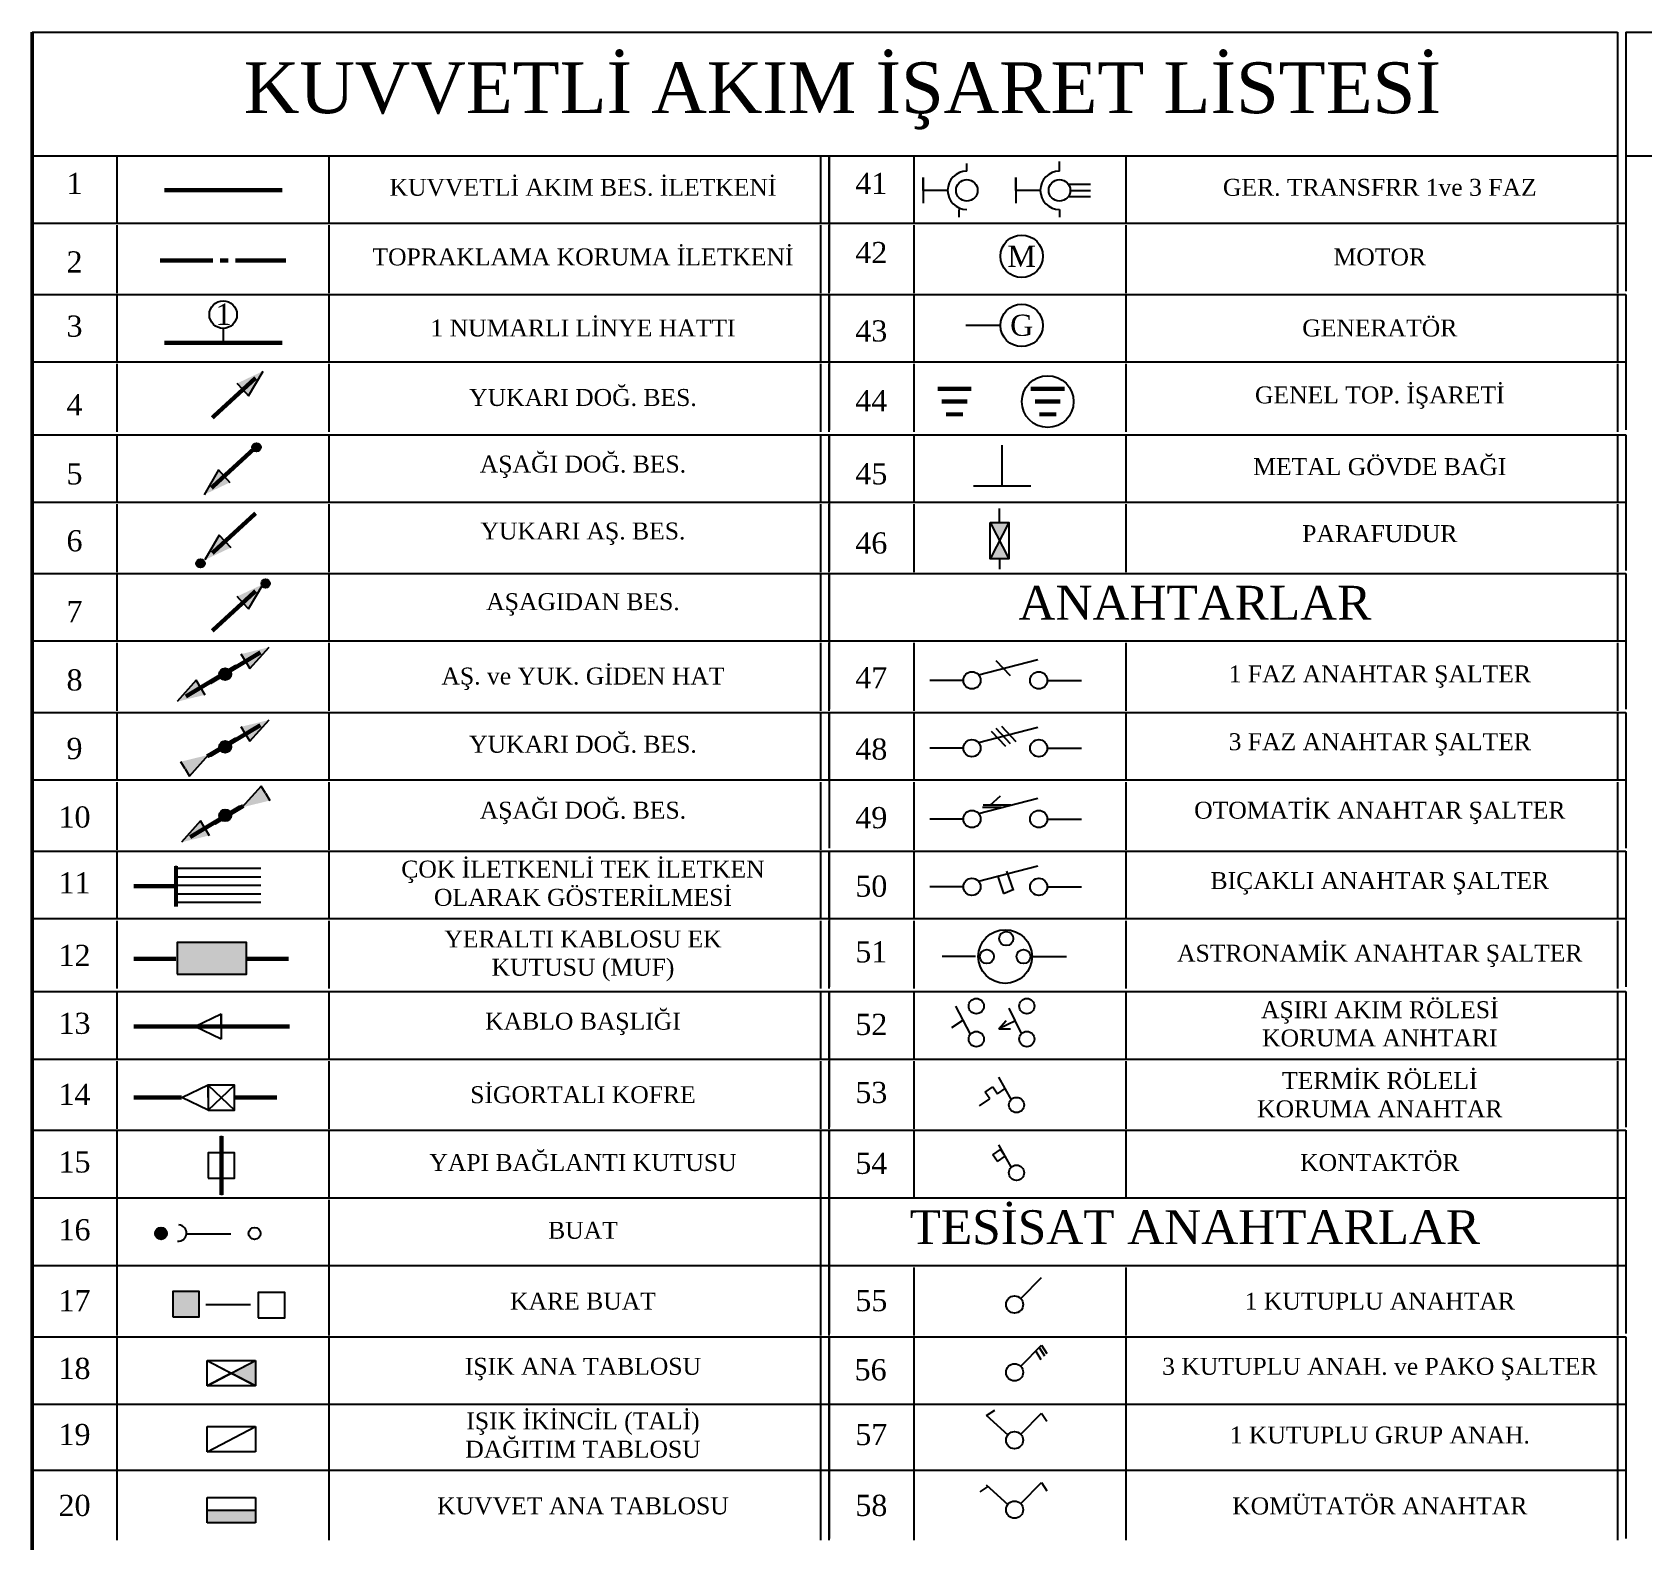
# Model space of a CAD drawing. Header units: millimetres. Extents: x 8451 to 20144, y 956 to 3956.
# Drawn here: x 18682 to 19413, y 2347 to 3031 of the extents above; entities that cross this region are included whole.
import ezdxf

# ---------------------------------------------------------------- set-up
doc = ezdxf.new("R2010")
doc.units = ezdxf.units.MM
doc.layers.add('priz', color=170, linetype='Continuous', lineweight=50)
doc.layers.add('TEFRIS', color=9, linetype='Continuous')

msp = doc.modelspace()

# ---------------------------------------------------------------- hatches: boundary and pattern name
for points in [[(18775.15, 2871.9), (18786.9, 2877.48), (18780.36, 2866.24), (18777.76, 2869.07)], [(18771.88, 2826.94), (18760.13, 2821.37), (18766.67, 2832.61), (18769.28, 2829.77)], [(18772.26, 2797.37), (18760.51, 2791.79), (18767.05, 2803.03), (18769.66, 2800.2)], [(18775.15, 2775.21), (18786.9, 2780.78), (18780.36, 2769.55), (18777.76, 2772.38)], [(18777.02, 2749.09), (18789.66, 2752.17), (18780.98, 2742.49), (18779, 2745.79)], [(18760.58, 2730.58), (18747.95, 2727.49), (18756.63, 2737.17), (18758.61, 2733.88)], [(18777.02, 2716.1), (18789.66, 2719.18), (18780.98, 2709.5), (18779, 2712.8)], [(18749.55, 2700.25), (18762.19, 2703.34), (18753.51, 2693.65), (18751.53, 2696.95)], [(18789.99, 2682.6), (18777.35, 2679.52), (18786.03, 2689.2), (18788.01, 2685.9)], [(18762.51, 2666.76), (18749.88, 2663.68), (18758.56, 2673.36), (18760.54, 2670.06)], [(18747.93, 2603.81), (18779.36, 2603.81), (18779.36, 2618.18), (18747.93, 2618.18)], [(18745.96, 2448.36), (18757.93, 2448.36), (18757.93, 2459.84), (18745.96, 2459.84)], [(18783.47, 2417.08), (18772.52, 2422.82), (18783.47, 2428.56)]]:
    msp.add_hatch(color=256).paths.add_polyline_path(points)
h = msp.add_hatch(color=256)
edge = h.paths.add_edge_path()
edge.add_arc((18783.93, 2842.92), 1.92, 0, 360)
h = msp.add_hatch(color=256)
h.paths.add_polyline_path([(19125.26, 2808.71), (19116.88, 2808.71), (19121.07, 2800.54)])
h.paths.add_polyline_path([(19121.07, 2800.54), (19116.88, 2792.36), (19125.26, 2792.36)])
h = msp.add_hatch(color=256)
edge = h.paths.add_edge_path()
edge.add_arc((18758.51, 2790.22), 1.92, 0, 360)
h = msp.add_hatch(color=256)
edge = h.paths.add_edge_path()
edge.add_arc((18788.1, 2781.12), 1.92, 0, 360)
h = msp.add_hatch(color=256)
edge = h.paths.add_edge_path()
edge.add_arc((18769.77, 2739.96), 2.69, 0, 360)
h = msp.add_hatch(color=256)
edge = h.paths.add_edge_path()
edge.add_arc((18769.77, 2706.98), 2.69, 0, 360)
h = msp.add_hatch(color=256)
edge = h.paths.add_edge_path()
edge.add_arc((18769.77, 2675.88), 2.69, 0, 360)
h = msp.add_hatch(color=256)
edge = h.paths.add_edge_path()
edge.add_arc((18740.62, 2486.2), 2.69, 0, 360)
h = msp.add_hatch(color=256)
h.paths.add_polyline_path([(18761.58, 2428.56), (18772.52, 2422.82), (18761.58, 2417.08)], flags=0)
h.paths.add_polyline_path([(18761.58, 2428.56), (18772.52, 2422.82), (18783.47, 2417.08), (18783.47, 2428.56), (18761.58, 2417.08)], flags=17)
h.paths.add_polyline_path([(18772.52, 2422.82), (18783.47, 2428.56), (18783.47, 2417.08)], flags=0)
h.paths.add_polyline_path([(18772.52, 2422.82), (18761.58, 2417.08), (18783.47, 2428.56)], flags=17)
edge = h.paths.add_edge_path(flags=0)
edge.add_line((18761.58, 2428.56), (18783.47, 2417.08))
h = msp.add_hatch(color=256)
h.paths.add_polyline_path([(18761.58, 2387.08), (18783.47, 2398.56), (18783.47, 2387.08)], flags=16)
edge = h.paths.add_edge_path()
edge.add_line((18783.47, 2398.56), (18783.47, 2387.08))
edge.add_line((18783.47, 2387.08), (18761.58, 2387.08))
h = msp.add_hatch(color=256)
h.paths.add_polyline_path([(18761.58, 2354.93), (18761.58, 2360.67), (18783.47, 2360.67), (18783.47, 2354.93)])
h.paths.add_polyline_path([(18783.47, 2354.93), (18761.58, 2354.93)], flags=17)

# ---------------------------------------------------------------- linework, layer by layer
for p, q in [((18682.18, 3031.25), (19401.41, 3031.25)), ((19401.41, 3031.25), (19401.41, 2944.45)), ((19405.26, 3031.25), (19405.26, 2944.45)), ((19405.26, 3031.25), (20143.61, 3031.25)), ((18682.18, 2975.22), (18720.64, 2975.22)), ((18720.64, 2975.22), (18816.8, 2975.22)), ((18720.64, 2975.22), (18720.64, 2944.45)), ((18816.8, 2975.22), (19039.87, 2975.22)), ((18816.8, 2975.22), (18816.8, 2944.45)), ((19039.87, 2975.22), (19043.72, 2975.22)), ((19039.87, 2975.22), (19039.87, 2944.45)), ((19043.72, 2975.22), (19082.18, 2975.22)), ((19043.72, 2944.45), (19043.72, 2975.22)), ((19043.72, 2975.22), (19043.72, 2944.45)), ((19082.18, 2975.22), (19178.34, 2975.22)), ((19082.18, 2975.22), (19082.18, 2944.45)), ((19178.34, 2975.22), (19401.41, 2975.22)), ((19178.34, 2975.22), (19178.34, 2944.45)), ((19178.34, 2975.22), (19178.34, 2944.45)), ((19405.26, 2975.22), (19420.64, 2975.22)), ((19106.25, 2968.21), (19106.25, 2971.67)), ((19148.29, 2968.21), (19148.29, 2972.64)), ((19086.45, 2959.5), (19086.45, 2965.27)), ((19086.45, 2965.27), (19086.45, 2953.73)), ((19128.49, 2965.27), (19128.49, 2953.73)), ((19128.49, 2959.5), (19128.49, 2965.27)), ((19152.28, 2962.29), (19162.39, 2962.29)), ((19097.54, 2959.5), (19086.45, 2959.5)), ((19139.57, 2959.5), (19128.49, 2959.5)), ((19152.28, 2956.71), (19162.39, 2956.71)), ((19153.16, 2959.5), (19162.39, 2959.5)), ((19102.66, 2950.78), (19102.66, 2947.33)), ((19148.29, 2950.78), (19148.29, 2947.33)), ((18720.64, 2944.45), (18682.18, 2944.45)), ((18816.8, 2944.45), (18720.64, 2944.45)), ((18720.64, 2943.68), (18720.64, 2912.91)), ((19039.87, 2944.45), (18816.8, 2944.45)), ((18816.8, 2943.68), (18816.8, 2912.91)), ((19043.72, 2944.45), (19039.87, 2944.45)), ((19039.87, 2943.68), (19039.87, 2912.91)), ((19043.72, 2944.45), (19043.72, 2913.68)), ((19082.18, 2944.45), (19043.72, 2944.45)), ((19043.72, 2912.91), (19043.72, 2943.68)), ((19178.34, 2944.45), (19082.18, 2944.45)), ((19082.18, 2943.68), (19082.18, 2912.91)), ((19401.41, 2944.45), (19178.34, 2944.45)), ((19178.34, 2943.68), (19178.34, 2912.91)), ((19405.26, 2944.45), (19401.41, 2944.45)), ((19401.41, 2943.68), (19401.41, 2912.91)), ((19405.26, 2944.45), (19405.26, 2913.68)), ((18682.18, 2912.3), (18720.64, 2912.3)), ((18720.64, 2912.3), (18816.8, 2912.3)), ((18720.64, 2912.3), (18720.64, 2881.53)), ((18816.8, 2912.3), (19039.87, 2912.3)), ((18816.8, 2912.3), (18816.8, 2881.53)), ((19039.87, 2912.3), (19043.72, 2912.3)), ((19039.87, 2912.3), (19039.87, 2881.53)), ((19043.72, 2912.3), (19082.18, 2912.3)), ((19043.72, 2881.53), (19043.72, 2912.3)), ((19043.72, 2912.3), (19043.72, 2881.53)), ((19082.18, 2912.3), (19178.34, 2912.3)), ((19082.18, 2912.3), (19082.18, 2881.53)), ((19178.34, 2912.3), (19401.41, 2912.3)), ((19178.34, 2912.3), (19178.34, 2881.53)), ((19401.41, 2912.3), (19405.26, 2912.3)), ((19401.41, 2912.3), (19401.41, 2881.53)), ((19405.26, 2912.3), (19405.26, 2881.53)), ((18768.82, 2896.84), (18768.82, 2890.34)), ((19121.5, 2898.21), (19105.74, 2898.21)), ((18720.64, 2881.53), (18682.18, 2881.53)), ((18816.8, 2881.53), (18720.64, 2881.53)), ((18720.64, 2880.76), (18720.64, 2849.99)), ((19039.87, 2881.53), (18816.8, 2881.53)), ((18816.8, 2880.76), (18816.8, 2849.99)), ((19043.72, 2881.53), (19039.87, 2881.53)), ((19039.87, 2880.76), (19039.87, 2849.99)), ((19082.18, 2881.53), (19043.72, 2881.53)), ((19043.72, 2881.53), (19043.72, 2850.77)), ((19043.72, 2849.99), (19043.72, 2880.76)), ((19178.34, 2881.53), (19082.18, 2881.53)), ((19082.18, 2880.76), (19082.18, 2849.99)), ((19401.41, 2881.53), (19178.34, 2881.53)), ((19178.34, 2880.76), (19178.34, 2849.99)), ((19405.26, 2881.53), (19401.41, 2881.53)), ((19401.41, 2880.76), (19401.41, 2849.99)), ((19405.26, 2881.53), (19405.26, 2850.77)), ((18780.36, 2866.24), (18786.9, 2877.48)), ((18777.76, 2869.07), (18775.15, 2871.9)), ((18777.76, 2869.07), (18780.36, 2866.24)), ((18682.18, 2848.61), (18720.64, 2848.61)), ((18720.64, 2848.61), (18816.8, 2848.61)), ((18720.64, 2848.61), (18720.64, 2817.84)), ((18816.8, 2848.61), (19039.87, 2848.61)), ((18816.8, 2848.61), (18816.8, 2817.84)), ((19039.87, 2848.61), (19043.72, 2848.61)), ((19039.87, 2848.61), (19039.87, 2817.84)), ((19043.72, 2817.84), (19043.72, 2848.61)), ((19043.72, 2848.61), (19043.72, 2817.84)), ((19043.72, 2848.61), (19082.18, 2848.61)), ((19082.18, 2848.61), (19178.34, 2848.61)), ((19082.18, 2848.61), (19082.18, 2817.84)), ((19122.27, 2825.46), (19122.27, 2843.8)), ((19178.34, 2848.61), (19401.41, 2848.61)), ((19178.34, 2848.61), (19178.34, 2817.84)), ((19401.41, 2848.61), (19405.26, 2848.61)), ((19401.41, 2848.61), (19401.41, 2817.84)), ((19405.26, 2848.61), (19405.26, 2817.84)), ((18766.67, 2832.61), (18760.13, 2821.37)), ((18769.28, 2829.77), (18766.67, 2832.61)), ((18769.28, 2829.77), (18771.88, 2826.94)), ((19109.3, 2825.46), (19135.24, 2825.46)), ((18720.64, 2817.84), (18682.18, 2817.84)), ((18816.8, 2817.84), (18720.64, 2817.84)), ((18720.64, 2817.07), (18720.64, 2786.3)), ((19039.87, 2817.84), (18816.8, 2817.84)), ((18816.8, 2817.07), (18816.8, 2786.3)), ((19043.72, 2817.84), (19039.87, 2817.84)), ((19039.87, 2817.07), (19039.87, 2786.3)), ((19043.72, 2817.84), (19043.72, 2787.07)), ((19082.18, 2817.84), (19043.72, 2817.84)), ((19043.72, 2786.3), (19043.72, 2817.07)), ((19178.34, 2817.84), (19082.18, 2817.84)), ((19082.18, 2817.07), (19082.18, 2786.3)), ((19121.07, 2808.71), (19121.07, 2815.1)), ((19401.41, 2817.84), (19178.34, 2817.84)), ((19178.34, 2817.07), (19178.34, 2786.3)), ((19405.26, 2817.84), (19401.41, 2817.84)), ((19401.41, 2817.07), (19401.41, 2786.3)), ((19405.26, 2817.84), (19405.26, 2787.07)), ((19116.88, 2808.71), (19125.26, 2792.36)), ((19125.26, 2808.71), (19116.88, 2792.36)), ((18767.05, 2803.03), (18760.51, 2791.79)), ((18769.66, 2800.2), (18767.05, 2803.03)), ((18769.66, 2800.2), (18772.26, 2797.37)), ((19121.07, 2792.36), (19121.07, 2787.58)), ((18682.18, 2785.69), (18720.64, 2785.69)), ((18720.64, 2785.69), (18816.8, 2785.69)), ((18720.64, 2785.69), (18720.64, 2754.92)), ((18816.8, 2785.69), (19039.87, 2785.69)), ((18816.8, 2785.69), (18816.8, 2754.92)), ((19039.87, 2785.69), (19043.72, 2785.69)), ((19039.87, 2785.69), (19039.87, 2754.92)), ((19043.72, 2754.92), (19043.72, 2785.69)), ((19043.72, 2785.69), (19043.72, 2754.92)), ((19043.72, 2785.69), (19082.18, 2785.69)), ((19082.18, 2785.69), (19178.34, 2785.69)), ((19178.34, 2785.69), (19401.41, 2785.69)), ((19401.41, 2785.69), (19401.41, 2754.92)), ((19401.41, 2785.69), (19405.26, 2785.69)), ((19405.26, 2785.69), (19405.26, 2754.92)), ((18780.36, 2769.55), (18786.9, 2780.78)), ((18777.76, 2772.38), (18775.15, 2775.21)), ((18777.76, 2772.38), (18780.36, 2769.55)), ((18720.64, 2754.92), (18682.18, 2754.92)), ((18816.8, 2754.92), (18720.64, 2754.92)), ((18720.64, 2754.15), (18720.64, 2723.38)), ((18779, 2745.79), (18777.02, 2749.09)), ((18780.98, 2742.49), (18789.66, 2752.17)), ((19039.87, 2754.92), (18816.8, 2754.92)), ((18816.8, 2754.15), (18816.8, 2723.38)), ((19043.72, 2754.92), (19039.87, 2754.92)), ((19039.87, 2754.15), (19039.87, 2723.38)), ((19043.72, 2754.92), (19043.72, 2724.15)), ((19082.18, 2754.92), (19043.72, 2754.92)), ((19043.72, 2723.38), (19043.72, 2754.15)), ((19178.34, 2754.92), (19082.18, 2754.92)), ((19082.18, 2754.15), (19082.18, 2723.38)), ((19401.41, 2754.92), (19178.34, 2754.92)), ((19178.34, 2754.15), (19178.34, 2723.38)), ((19405.26, 2754.92), (19401.41, 2754.92)), ((19401.41, 2754.15), (19401.41, 2723.38)), ((19405.26, 2754.92), (19405.26, 2724.15)), ((18779, 2745.79), (18780.98, 2742.49)), ((19111.5, 2739.7), (19138.44, 2746.65)), ((19119.39, 2746.22), (19125.88, 2739.3)), ((18756.63, 2737.17), (18747.95, 2727.49)), ((18758.61, 2733.88), (18756.63, 2737.17)), ((18758.61, 2733.88), (18760.58, 2730.58)), ((19104.68, 2737.14), (19089.53, 2737.14)), ((19142.76, 2737.14), (19158.35, 2737.14)), ((18682.18, 2722.55), (18720.64, 2722.55)), ((18720.64, 2722.55), (18720.64, 2691.79)), ((18720.64, 2722.55), (18816.8, 2722.55)), ((18780.98, 2709.5), (18789.66, 2719.18)), ((18816.8, 2722.55), (18816.8, 2691.79)), ((18816.8, 2722.55), (19039.87, 2722.55)), ((19039.87, 2722.55), (19039.87, 2691.79)), ((19039.87, 2722.55), (19043.72, 2722.55)), ((19043.72, 2691.79), (19043.72, 2722.55)), ((19043.72, 2722.55), (19043.72, 2691.79)), ((19043.72, 2722.55), (19082.18, 2722.55)), ((19082.18, 2722.55), (19082.18, 2691.79)), ((19082.18, 2722.55), (19178.34, 2722.55)), ((19178.34, 2722.55), (19178.34, 2691.79)), ((19178.34, 2722.55), (19401.41, 2722.55)), ((19401.41, 2722.55), (19401.41, 2691.79)), ((19401.41, 2722.55), (19405.26, 2722.55)), ((19405.26, 2722.55), (19405.26, 2691.79)), ((18779, 2712.8), (18777.02, 2716.1)), ((18779, 2712.8), (18780.98, 2709.5)), ((19111.5, 2708.93), (19138.44, 2715.88)), ((19117.23, 2714.15), (19123.72, 2707.23)), ((19119.39, 2715.45), (19125.88, 2708.53)), ((19121.99, 2716.31), (19128.48, 2709.39)), ((19104.68, 2706.37), (19089.53, 2706.37)), ((19142.76, 2706.37), (19158.35, 2706.37)), ((18751.53, 2696.95), (18749.55, 2700.25)), ((18751.53, 2696.95), (18753.51, 2693.65)), ((18753.51, 2693.65), (18762.19, 2703.34)), ((18720.64, 2691.79), (18682.18, 2691.79)), ((18816.8, 2691.79), (18720.64, 2691.79)), ((18720.64, 2691.01), (18720.64, 2660.24)), ((19039.87, 2691.79), (18816.8, 2691.79)), ((18816.8, 2691.01), (18816.8, 2660.24)), ((19043.72, 2691.79), (19039.87, 2691.79)), ((19039.87, 2691.01), (19039.87, 2660.24)), ((19043.72, 2691.79), (19043.72, 2661.02)), ((19043.72, 2691.79), (19043.72, 2661.02)), ((19082.18, 2691.79), (19043.72, 2691.79)), ((19178.34, 2691.79), (19082.18, 2691.79)), ((19082.18, 2691.01), (19082.18, 2660.24)), ((19401.41, 2691.79), (19178.34, 2691.79)), ((19178.34, 2691.01), (19178.34, 2660.24)), ((19405.26, 2691.79), (19401.41, 2691.79)), ((19401.41, 2691.01), (19401.41, 2660.24)), ((19405.26, 2691.79), (19405.26, 2661.02)), ((18786.03, 2689.2), (18777.35, 2679.52)), ((18788.01, 2685.9), (18786.03, 2689.2)), ((18788.01, 2685.9), (18789.99, 2682.6)), ((19111.5, 2676.78), (19138.44, 2683.73)), ((19116.76, 2680.59), (19121.52, 2684.76)), ((19121.78, 2679.43), (19113.29, 2679.43)), ((19126.25, 2680.59), (19113.73, 2680.59)), ((18758.56, 2673.36), (18749.88, 2663.68)), ((18760.54, 2670.06), (18758.56, 2673.36)), ((18760.54, 2670.06), (18762.51, 2666.76)), ((19104.68, 2674.22), (19089.53, 2674.22)), ((19142.76, 2674.22), (19158.35, 2674.22)), ((18682.18, 2659.64), (18720.64, 2659.64)), ((18720.64, 2659.64), (18720.64, 2628.87)), ((18720.64, 2659.64), (18816.8, 2659.64)), ((18747.42, 2652.96), (18747.42, 2649.12)), ((18747.42, 2652.96), (18747.42, 2651.04)), ((18816.8, 2659.64), (19039.87, 2659.64)), ((18816.8, 2659.64), (18816.8, 2628.87)), ((19039.87, 2659.64), (19039.87, 2628.87)), ((19039.87, 2659.64), (19043.72, 2659.64)), ((19043.72, 2628.87), (19043.72, 2659.64)), ((19043.72, 2659.64), (19043.72, 2628.87)), ((19043.72, 2659.64), (19082.18, 2659.64)), ((19082.18, 2659.64), (19082.18, 2628.87)), ((19082.18, 2659.64), (19178.34, 2659.64)), ((19111.5, 2646.01), (19138.44, 2652.96)), ((19178.34, 2659.64), (19401.41, 2659.64)), ((19178.34, 2659.64), (19178.34, 2628.87)), ((19401.41, 2659.64), (19401.41, 2628.87)), ((19401.41, 2659.64), (19405.26, 2659.64)), ((19405.26, 2659.64), (19405.26, 2628.87)), ((18747.42, 2651.9), (18785.88, 2651.9)), ((18747.42, 2648.05), (18785.88, 2648.05)), ((19120.09, 2648.6), (19122.89, 2640.42)), ((19127.39, 2641.96), (19124.45, 2650.55)), ((18747.42, 2644.21), (18785.88, 2644.21)), ((18747.42, 2640.36), (18785.88, 2640.36)), ((19104.68, 2643.45), (19089.53, 2643.45)), ((19122.89, 2640.42), (19127.58, 2642.37)), ((19142.76, 2643.45), (19158.35, 2643.45)), ((18747.42, 2636.51), (18785.88, 2636.51)), ((18720.64, 2628.87), (18682.18, 2628.87)), ((18816.8, 2628.87), (18720.64, 2628.87)), ((18720.64, 2628.09), (18720.64, 2597.32)), ((19039.87, 2628.87), (18816.8, 2628.87)), ((18816.8, 2628.09), (18816.8, 2597.32)), ((19043.72, 2628.87), (19039.87, 2628.87)), ((19039.87, 2628.09), (19039.87, 2597.32)), ((19082.18, 2628.87), (19043.72, 2628.87)), ((19043.72, 2628.87), (19043.72, 2598.1)), ((19043.72, 2597.32), (19043.72, 2628.09)), ((19178.34, 2628.87), (19082.18, 2628.87)), ((19082.18, 2628.09), (19082.18, 2597.32)), ((19401.41, 2628.87), (19178.34, 2628.87)), ((19178.34, 2628.09), (19178.34, 2597.32)), ((19405.26, 2628.87), (19401.41, 2628.87)), ((19401.41, 2628.09), (19401.41, 2597.32)), ((19405.26, 2628.87), (19405.26, 2598.1)), ((19110.18, 2611.82), (19095.02, 2611.82)), ((19135.84, 2611.82), (19151.42, 2611.82)), ((18682.18, 2595.94), (18720.64, 2595.94)), ((18720.64, 2595.94), (18720.64, 2565.17)), ((18720.64, 2595.94), (18816.8, 2595.94)), ((18816.8, 2595.94), (18816.8, 2565.17)), ((18816.8, 2595.94), (19039.87, 2595.94)), ((19039.87, 2595.94), (19039.87, 2565.17)), ((19039.87, 2595.94), (19043.72, 2595.94)), ((19043.72, 2565.17), (19043.72, 2595.94)), ((19043.72, 2595.94), (19043.72, 2565.17)), ((19043.72, 2595.94), (19082.18, 2595.94)), ((19082.18, 2595.94), (19082.18, 2565.17)), ((19082.18, 2595.94), (19178.34, 2595.94)), ((19178.34, 2595.94), (19401.41, 2595.94)), ((19178.34, 2595.94), (19178.34, 2565.17)), ((19401.41, 2595.94), (19401.41, 2565.17)), ((19401.41, 2595.94), (19405.26, 2595.94)), ((19405.26, 2595.94), (19405.26, 2565.17)), ((19107.89, 2576.61), (19101.2, 2589.35)), ((19131.02, 2576.84), (19125.52, 2588.42)), ((18755.92, 2580.11), (18767.92, 2585.81)), ((18767.92, 2574.27), (18755.92, 2580.11)), ((18767.92, 2585.81), (18767.92, 2580.04)), ((18767.92, 2580.04), (18767.92, 2585.81)), ((18767.92, 2580.04), (18767.92, 2574.27)), ((19104.54, 2582.98), (19099.33, 2579.54)), ((19120.84, 2579.07), (19124.12, 2582.81)), ((19128.27, 2582.63), (19120.84, 2579.07)), ((19120.84, 2579.07), (19125.99, 2579.07)), ((18720.64, 2565.17), (18682.18, 2565.17)), ((18816.8, 2565.17), (18720.64, 2565.17)), ((19039.87, 2565.17), (18816.8, 2565.17)), ((19043.72, 2565.17), (19039.87, 2565.17)), ((19082.18, 2565.17), (19043.72, 2565.17)), ((19043.72, 2565.17), (19043.72, 2534.4)), ((19178.34, 2565.17), (19082.18, 2565.17)), ((19401.41, 2565.17), (19178.34, 2565.17)), ((19405.26, 2565.17), (19401.41, 2565.17)), ((19405.26, 2565.17), (19405.26, 2534.4)), ((18720.64, 2564.4), (18720.64, 2533.63)), ((18816.8, 2564.4), (18816.8, 2533.63)), ((19039.87, 2564.4), (19039.87, 2533.63)), ((19043.72, 2533.63), (19043.72, 2564.4)), ((19082.18, 2564.4), (19082.18, 2533.63)), ((19178.34, 2564.4), (19178.34, 2533.63)), ((19401.41, 2564.4), (19401.41, 2533.63)), ((18750.06, 2547.89), (18762.06, 2553.59)), ((18762.06, 2547.82), (18762.06, 2553.59)), ((18762.06, 2553.59), (18762.06, 2547.82)), ((18762.06, 2553.53), (18774.03, 2542.05)), ((18762.06, 2542.05), (18774.03, 2553.53)), ((19114.58, 2550.31), (19118.06, 2552.68)), ((19118.06, 2552.68), (19120.17, 2549.59)), ((19120.17, 2549.59), (19123.65, 2551.96)), ((19126.46, 2546.82), (19120.84, 2557.1)), ((18762.06, 2542.05), (18750.06, 2547.89)), ((18762.06, 2547.82), (18762.06, 2542.05)), ((19112.05, 2544.06), (19116.69, 2547.22)), ((19116.69, 2547.22), (19114.58, 2550.31)), ((18682.18, 2533.02), (18720.64, 2533.02)), ((18720.64, 2533.02), (18720.64, 2502.25)), ((18720.64, 2533.02), (18816.8, 2533.02)), ((18768.04, 2522.76), (18768.04, 2530.45)), ((18816.8, 2533.02), (19039.87, 2533.02)), ((18816.8, 2533.02), (18816.8, 2502.25)), ((19039.87, 2533.02), (19039.87, 2502.25)), ((19039.87, 2533.02), (19043.72, 2533.02)), ((19043.72, 2502.25), (19043.72, 2533.02)), ((19043.72, 2533.02), (19043.72, 2502.25)), ((19043.72, 2533.02), (19082.18, 2533.02)), ((19082.18, 2533.02), (19082.18, 2502.25)), ((19082.18, 2533.02), (19178.34, 2533.02)), ((19178.34, 2533.02), (19401.41, 2533.02)), ((19178.34, 2533.02), (19178.34, 2502.25)), ((19401.41, 2533.02), (19401.41, 2502.25)), ((19401.41, 2533.02), (19405.26, 2533.02)), ((19405.26, 2533.02), (19405.26, 2502.25)), ((18768.04, 2511.28), (18768.04, 2522.76)), ((19118.06, 2521.91), (19121.55, 2524.28)), ((19120.17, 2518.82), (19118.06, 2521.91)), ((19120.17, 2518.82), (19123.65, 2521.19)), ((19126.46, 2516.05), (19120.84, 2526.33)), ((19121.55, 2524.28), (19123.65, 2521.19)), ((18768.04, 2511.28), (18768.04, 2503.59)), ((18720.64, 2502.25), (18682.18, 2502.25)), ((18816.8, 2502.25), (18720.64, 2502.25)), ((18720.64, 2502.25), (18720.64, 2471.49)), ((18720.64, 2501.48), (18720.64, 2470.71)), ((19039.87, 2502.25), (18816.8, 2502.25)), ((18816.8, 2501.48), (18816.8, 2470.71)), ((19039.87, 2502.25), (19039.87, 2471.49)), ((19043.72, 2502.25), (19039.87, 2502.25)), ((19039.87, 2501.48), (19039.87, 2470.71)), ((19043.72, 2471.49), (19043.72, 2502.25)), ((19043.72, 2502.25), (19043.72, 2471.49)), ((19043.72, 2502.25), (19043.72, 2471.49)), ((19082.18, 2502.25), (19043.72, 2502.25)), ((19043.72, 2470.71), (19043.72, 2501.48)), ((19178.34, 2502.25), (19082.18, 2502.25)), ((19401.41, 2502.25), (19178.34, 2502.25)), ((19405.26, 2502.25), (19401.41, 2502.25)), ((19401.41, 2502.25), (19401.41, 2471.49)), ((19401.41, 2501.48), (19401.41, 2470.71)), ((19405.26, 2502.25), (19405.26, 2471.49)), ((19405.26, 2502.25), (19405.26, 2471.49)), ((18752.14, 2486.03), (18772.35, 2486.03)), ((18720.64, 2471.49), (18682.18, 2471.49)), ((18816.8, 2471.49), (18720.64, 2471.49)), ((18720.64, 2470.71), (18720.64, 2439.94)), ((19039.87, 2471.49), (18816.8, 2471.49)), ((18816.8, 2470.71), (18816.8, 2439.94)), ((19043.72, 2471.49), (19039.87, 2471.49)), ((19039.87, 2470.71), (19039.87, 2439.94)), ((19043.72, 2471.49), (19043.72, 2440.72)), ((19082.18, 2471.49), (19043.72, 2471.49)), ((19043.72, 2439.94), (19043.72, 2470.71)), ((19178.34, 2471.49), (19082.18, 2471.49)), ((19082.18, 2470.71), (19082.18, 2439.94)), ((19401.41, 2471.49), (19178.34, 2471.49)), ((19178.34, 2470.71), (19178.34, 2439.94)), ((19405.26, 2471.49), (19401.41, 2471.49)), ((19401.41, 2470.71), (19401.41, 2439.94)), ((19405.26, 2471.49), (19405.26, 2440.72)), ((19130.84, 2456.87), (19140.19, 2466.22)), ((18760.97, 2453.88), (18781.18, 2453.88)), ((18682.18, 2439.34), (18720.64, 2439.34)), ((18720.64, 2439.34), (18816.8, 2439.34)), ((18720.64, 2439.34), (18720.64, 2408.57)), ((18816.8, 2439.34), (19039.87, 2439.34)), ((18816.8, 2439.34), (18816.8, 2408.57)), ((19039.87, 2439.34), (19043.72, 2439.34)), ((19039.87, 2439.34), (19039.87, 2408.57)), ((19043.72, 2408.57), (19043.72, 2439.34)), ((19043.72, 2439.34), (19043.72, 2408.57)), ((19043.72, 2439.34), (19082.18, 2439.34)), ((19082.18, 2439.34), (19178.34, 2439.34)), ((19082.18, 2439.34), (19082.18, 2408.57)), ((19130.84, 2426.1), (19140.19, 2435.45)), ((19139.13, 2434.39), (19141.47, 2430.65)), ((19140.19, 2435.45), (19142.53, 2431.71)), ((19178.34, 2439.34), (19401.41, 2439.34)), ((19178.34, 2439.34), (19178.34, 2408.57)), ((19401.41, 2439.34), (19405.26, 2439.34)), ((19401.41, 2439.34), (19401.41, 2408.57)), ((19405.26, 2439.34), (19405.26, 2408.57)), ((18761.58, 2417.08), (18761.58, 2428.56)), ((18761.58, 2428.56), (18772.52, 2422.82)), ((18761.58, 2428.56), (18783.47, 2428.56)), ((18761.58, 2428.56), (18783.47, 2417.08)), ((18761.58, 2417.08), (18783.47, 2428.56)), ((18772.52, 2422.82), (18783.47, 2428.56)), ((18783.47, 2428.56), (18783.47, 2417.08)), ((19137.51, 2432.78), (19139.85, 2429.04)), ((18772.52, 2422.82), (18761.58, 2417.08)), ((18783.47, 2417.08), (18772.52, 2422.82)), ((18783.47, 2417.08), (18761.58, 2417.08)), ((18720.64, 2408.57), (18682.18, 2408.57)), ((18720.64, 2409.34), (18720.64, 2378.57)), ((18720.64, 2408.57), (18720.64, 2377.8)), ((18816.8, 2408.57), (18720.64, 2408.57)), ((19039.87, 2408.57), (18816.8, 2408.57)), ((18816.8, 2408.57), (18816.8, 2377.8)), ((19039.87, 2409.34), (19039.87, 2378.57)), ((19039.87, 2408.57), (19039.87, 2377.8)), ((19043.72, 2408.57), (19039.87, 2408.57)), ((19043.72, 2378.57), (19043.72, 2409.34)), ((19043.72, 2409.34), (19043.72, 2378.57)), ((19043.72, 2409.34), (19043.72, 2378.57)), ((19043.72, 2377.8), (19043.72, 2408.57)), ((19082.18, 2408.57), (19043.72, 2408.57)), ((19082.18, 2409.34), (19082.18, 2378.57)), ((19082.18, 2408.57), (19082.18, 2377.8)), ((19178.34, 2408.57), (19082.18, 2408.57)), ((19115.23, 2403.58), (19118.88, 2406.06)), ((19130.84, 2395.33), (19140.19, 2404.68)), ((19140.19, 2404.68), (19142.53, 2400.94)), ((19401.41, 2408.57), (19178.34, 2408.57)), ((19178.34, 2408.57), (19178.34, 2377.8)), ((19401.41, 2409.34), (19401.41, 2378.57)), ((19401.41, 2408.57), (19401.41, 2377.8)), ((19405.26, 2408.57), (19401.41, 2408.57)), ((19405.26, 2409.34), (19405.26, 2378.57)), ((19405.26, 2409.34), (19405.26, 2378.57)), ((18761.58, 2387.08), (18761.58, 2398.56)), ((18761.58, 2387.08), (18783.47, 2398.56)), ((18761.58, 2398.56), (18783.47, 2398.56)), ((18783.47, 2398.56), (18783.47, 2387.08)), ((18783.47, 2398.56), (18783.47, 2387.08)), ((19124.94, 2394.6), (19115.23, 2403.58)), ((18783.47, 2387.08), (18761.58, 2387.08)), ((18783.47, 2387.08), (18761.58, 2387.08)), ((18720.64, 2378.57), (18682.18, 2378.57)), ((18816.8, 2378.57), (18720.64, 2378.57)), ((18720.64, 2377.8), (18720.64, 2347.03)), ((19039.87, 2378.57), (18816.8, 2378.57)), ((18816.8, 2377.8), (18816.8, 2347.03)), ((19043.72, 2378.57), (19039.87, 2378.57)), ((19039.87, 2377.8), (19039.87, 2347.03)), ((19043.72, 2378.57), (19043.72, 2347.8)), ((19082.18, 2378.57), (19043.72, 2378.57)), ((19043.72, 2347.03), (19043.72, 2377.8)), ((19178.34, 2378.57), (19082.18, 2378.57)), ((19082.18, 2377.8), (19082.18, 2347.03)), ((19401.41, 2378.57), (19178.34, 2378.57)), ((19178.34, 2377.8), (19178.34, 2347.03)), ((19405.26, 2378.57), (19401.41, 2378.57)), ((19401.41, 2377.8), (19401.41, 2347.03)), ((19405.26, 2378.57), (19405.26, 2347.8)), ((19112.32, 2368.88), (19115.96, 2371.36)), ((19124.94, 2363.05), (19115.23, 2372.03)), ((19130.84, 2363.79), (19140.19, 2373.14)), ((19140.19, 2373.14), (19142.53, 2369.4)), ((18761.58, 2354.93), (18761.58, 2366.41)), ((18761.58, 2366.41), (18783.47, 2366.41)), ((18761.58, 2354.93), (18761.58, 2360.67)), ((18761.58, 2360.67), (18783.47, 2360.67)), ((18783.47, 2366.41), (18783.47, 2354.93)), ((18783.47, 2366.41), (18783.47, 2354.93)), ((18783.47, 2360.67), (18783.47, 2354.93)), ((18783.47, 2354.93), (18761.58, 2354.93)), ((18783.47, 2354.93), (18761.58, 2354.93)), ((18783.47, 2354.93), (18761.58, 2354.93))]:
    msp.add_line(p, q)
at = {"const_width": 1.92}
for points in [[(18742.18, 2959.6), (18795.66, 2959.6)], [(18740.13, 2927.68), (18764.27, 2927.68)], [(18767.43, 2927.68), (18771.15, 2927.68)], [(18774.34, 2927.68), (18797.37, 2927.68)], [(18742.18, 2890.34), (18795.66, 2890.34)], [(18763.86, 2856.3), (18783.55, 2874.39)], [(19092.97, 2869.42), (19108.36, 2869.42)], [(19135.27, 2869.42), (19150.66, 2869.42)], [(19100.66, 2863.65), (19094.9, 2863.65)], [(19100.66, 2857.88), (19096.82, 2857.88)], [(19100.66, 2863.65), (19106.43, 2863.65)], [(19100.66, 2857.88), (19104.51, 2857.88)], [(19142.96, 2863.65), (19137.19, 2863.65)], [(19142.96, 2857.88), (19139.12, 2857.88)], [(19142.96, 2863.65), (19148.73, 2863.65)], [(19142.96, 2857.88), (19146.81, 2857.88)], [(18783.17, 2842.54), (18763.48, 2824.45)], [(18783.55, 2812.97), (18763.86, 2794.87)], [(18763.86, 2759.61), (18783.55, 2777.7)], [(18762.81, 2736.09), (18785.75, 2749.83)], [(18774.8, 2743.57), (18751.86, 2729.83)], [(18774.8, 2710.58), (18761.59, 2702.68)], [(18762.81, 2703.1), (18785.75, 2716.84)], [(18776.73, 2679.76), (18753.79, 2666.02)], [(18764.74, 2672.27), (18777.95, 2680.18)], [(18747.42, 2643.73), (18747.42, 2652.96), (18747.42, 2634.5)], [(18728.24, 2643.73), (18747.42, 2643.73)], [(18728.24, 2610.81), (18747.42, 2610.81)], [(18779.38, 2610.81), (18798.56, 2610.81)], [(18728.24, 2580.04), (18799.06, 2580.04)], [(18728.24, 2547.89), (18750.06, 2547.89)], [(18774.03, 2547.82), (18793.2, 2547.82)], [(18768.04, 2530.45), (18768.04, 2507.43)], [(18768.04, 2507.43), (18768.04, 2503.59)]]:
    msp.add_lwpolyline(points, dxfattribs=at)
for points in [[(19116.88, 2808.71), (19125.26, 2808.71), (19125.26, 2792.36), (19116.88, 2792.36)], [(18747.93, 2603.81), (18779.36, 2603.81), (18779.36, 2618.18), (18747.93, 2618.18)], [(18762.06, 2542.05), (18774.03, 2542.05), (18774.03, 2553.53), (18762.06, 2553.53)], [(18762.06, 2511.28), (18774.03, 2511.28), (18774.03, 2522.76), (18762.06, 2522.76)], [(18745.96, 2448.36), (18757.93, 2448.36), (18757.93, 2459.84), (18745.96, 2459.84)], [(18784.76, 2447.85), (18796.74, 2447.85), (18796.74, 2459.33), (18784.76, 2459.33)]]:
    msp.add_lwpolyline(points, close=True)
for centre, radius in [((19106.25, 2959.5), 4.87), ((19148.29, 2959.5), 4.87), ((19131.13, 2929.59), 9.63), ((18768.82, 2903.11), 6.26), ((19131.13, 2898.21), 9.63), ((19142.96, 2863.65), 11.75), ((18783.93, 2842.92), 1.92), ((18758.51, 2790.22), 1.92), ((18788.1, 2781.12), 1.92), ((18769.77, 2739.96), 2.69), ((19108.57, 2737.14), 3.89), ((19138.87, 2737.14), 3.89), ((18769.77, 2706.98), 2.69), ((19108.57, 2706.37), 3.89), ((19138.87, 2706.37), 3.89), ((18769.77, 2675.88), 2.69), ((19108.57, 2674.22), 3.89), ((19138.87, 2674.22), 3.89), ((19108.57, 2643.45), 3.89), ((19138.87, 2643.45), 3.89), ((19123.65, 2611.82), 12.19), ((19124.15, 2619.97), 3.18), ((19115.35, 2611.82), 3.18), ((19131.95, 2611.82), 3.18), ((19110.55, 2589.35), 3.46), ((19133.47, 2589.35), 3.46), ((19110.55, 2574.39), 3.46), ((19133.47, 2574.39), 3.46), ((19128.79, 2544.48), 3.46), ((19128.79, 2513.71), 3.46), ((18740.62, 2486.2), 2.69), ((18783.06, 2486.2), 2.69), ((19127.92, 2453.92), 3.89), ((19127.92, 2423.15), 3.89), ((19127.92, 2392.38), 3.89), ((19127.92, 2360.83), 3.89)]:
    msp.add_circle(centre, radius)
for centre, radius, start, end in [((19106.25, 2959.5), 8.71, 90, 270), ((19148.29, 2959.5), 8.71, 90, 270), ((18748.44, 2486.37), 3.72, 264.80183, 84.80183)]:
    msp.add_arc(centre, radius, start, end)
at = {"layer": 'priz', "color": 0, "lineweight": 50}
msp.add_line((18682.18, 3031.25), (18682.18, 1636.74), dxfattribs=at)

# ---------------------------------------------------------------- texts
at = {"layer": 'TEFRIS', "linetype": 'ByBlock', "attachment_point": 5}
for s, insert, char_height in [('{\\fTimes New Roman|b0|i0|c162|p18;KUVVETLİ AKIM İŞARET LİSTESİ}', (19049.79, 3002.31), 23.0769), ('{\\fTimes New Roman|b0|i0|c162|p18;1}', (18701.37, 2962.65), 9.6154), ('{\\fTimes New Roman|b0|i0|c162|p18;41}', (19062.91, 2962.65), 9.6154), ('{\\fTimes New Roman|b0|i0|c162|p18;KUVVETLİ AKIM BES. İLETKENİ}', (18932.08, 2960.78), 7.6923), ('{\\fTimes New Roman|b0|i0|c162|p18;GER. TRANSFRR 1ve 3 FAZ}', (19293.62, 2960.78), 7.6923), ('{\\fTimes New Roman|b0|i0|c162|p18;2}', (18701.37, 2927.02), 9.6154), ('{\\fTimes New Roman|b0|i0|c162|p18;TOPRAKLAMA KORUMA İLETKENİ}', (18932.08, 2929.24), 7.6923), ('{\\fTimes New Roman|b0|i0|c162|p18;42}', (19062.91, 2931.27), 9.6154), ('{\\fTimes New Roman|b0|i0|c162|p18;M}', (19131.13, 2929.59), 9.6154), ('{\\fTimes New Roman|b0|i0|c162|p18;MOTOR}', (19293.62, 2929.24), 7.6923), ('{\\fTimes New Roman|b0|i0|c162|p18;3}', (18701.37, 2897.82), 9.6154), ('{\\fTimes New Roman|b0|i0|c162|p18;1}', (18768.98, 2903.28), 9.6154), ('{\\fTimes New Roman|b0|i0|c162|p18;1 NUMARLI LİNYE HATTI}', (18932.08, 2896.98), 7.6923), ('{\\fTimes New Roman|b0|i0|c162|p18;G}', (19131.13, 2898.21), 9.6154), ('{\\fTimes New Roman|b0|i0|c162|p18;GENERATÖR}', (19293.62, 2896.98), 7.6923), ('{\\fTimes New Roman|b0|i0|c162|p18;43}', (19062.91, 2895.64), 9.6154), ('{\\fTimes New Roman|b0|i0|c162|p18;GENEL TOP. İŞARETİ}', (19293.62, 2865.43), 7.6923), ('{\\fTimes New Roman|b0|i0|c162|p18;4}', (18701.37, 2862.19), 9.6154), ('{\\fTimes New Roman|b0|i0|c162|p18;YUKARI DOĞ. BES.}', (18932.08, 2865.43), 7.6923), ('{\\fTimes New Roman|b0|i0|c162|p18;44}', (19062.91, 2864.1), 9.6154), ('{\\fTimes New Roman|b0|i0|c162|p18;5}', (18701.37, 2830.8), 9.6154), ('{\\fTimes New Roman|b0|i0|c162|p18;AŞAĞI DOĞ. BES.}', (18932.08, 2834.04), 7.6923), ('{\\fTimes New Roman|b0|i0|c162|p18;45}', (19062.91, 2830.82), 9.6154), ('{\\fTimes New Roman|b0|i0|c162|p18;METAL GÖVDE BAĞI}', (19293.62, 2834.04), 7.6923), ('{\\fTimes New Roman|b0|i0|c162|p18;YUKARI AŞ. BES.}', (18932.08, 2803.67), 7.6923), ('{\\fTimes New Roman|b0|i0|c162|p18;PARAFUDUR}', (19293.62, 2803.67), 7.6923), ('{\\fTimes New Roman|b0|i0|c162|p18;6}', (18701.37, 2800.43), 9.6154), ('{\\fTimes New Roman|b0|i0|c162|p18;46}', (19062.91, 2799.43), 9.6154), ('{\\fTimes New Roman|b0|i0|c162|p18;ANAHTARLAR}', (19209.73, 2772.37), 15.3846), ('{\\fTimes New Roman|b0|i0|c162|p18;7}', (18701.37, 2768.36), 9.6154), ('{\\fTimes New Roman|b0|i0|c162|p18;AŞAGIDAN BES.}', (18932.08, 2771.6), 7.6923), ('{\\fTimes New Roman|b0|i0|c162|p18;8}', (18701.37, 2737.27), 9.6154), ('{\\fTimes New Roman|b0|i0|c162|p18;AŞ. ve YUK. GİDEN HAT}', (18932.08, 2737.85), 7.6923), ('{\\fTimes New Roman|b0|i0|c162|p18;47}', (19062.91, 2738.29), 9.6154), ('{\\fTimes New Roman|b0|i0|c162|p18;1 FAZ ANAHTAR ŞALTER}', (19293.62, 2738.84), 7.6923), ('{\\fTimes New Roman|b0|i0|c162|p18;9}', (18701.37, 2706.18), 9.6154), ('{\\fTimes New Roman|b0|i0|c162|p18;YUKARI DOĞ. BES.}', (18932.08, 2708.07), 7.6923), ('{\\fTimes New Roman|b0|i0|c162|p18;3 FAZ ANAHTAR ŞALTER}', (19293.62, 2708.07), 7.6923), ('{\\fTimes New Roman|b0|i0|c162|p18;48}', (19062.91, 2705.89), 9.6154), ('{\\fTimes New Roman|b0|i0|c162|p18;AŞAĞI DOĞ. BES.}', (18932.08, 2676.98), 7.6923), ('{\\fTimes New Roman|b0|i0|c162|p18;OTOMATİK ANAHTAR ŞALTER}', (19293.62, 2676.98), 7.6923), ('{\\fTimes New Roman|b0|i0|c162|p18;10}', (18701.37, 2675.08), 9.6154), ('{\\fTimes New Roman|b0|i0|c162|p18;49}', (19062.91, 2674.8), 9.6154), ('{\\fTimes New Roman|b0|i0|c162|p18;ÇOK İLETKENLİ TEK İLETKEN\\POLARAK GÖSTERİLMESİ}', (18932.08, 2645.04), 7.6923), ('{\\fTimes New Roman|b0|i0|c162|p18;11}', (18701.37, 2645.27), 9.6154), ('{\\fTimes New Roman|b0|i0|c162|p18;50}', (19062.91, 2643.71), 9.6154), ('{\\fTimes New Roman|b0|i0|c162|p18;BIÇAKLI ANAHTAR ŞALTER}', (19293.62, 2645.04), 7.6923), ('{\\fTimes New Roman|b0|i0|c162|p18;YERALTI KABLOSU EK \\PKUTUSU (MUF)}', (18932.08, 2612.12), 7.6923), ('{\\fTimes New Roman|b0|i0|c162|p18;12}', (18701.37, 2612.35), 9.6154), ('{\\fTimes New Roman|b0|i0|c162|p18;51}', (19062.91, 2613.9), 9.6154), ('{\\fTimes New Roman|b0|i0|c162|p18;ASTRONAMİK ANAHTAR ŞALTER}', (19293.62, 2612.12), 7.6923), ('{\\fTimes New Roman|b0|i0|c162|p18;KABLO BAŞLIĞI}', (18932.08, 2581.24), 7.6923), ('{\\fTimes New Roman|b0|i0|c162|p18;AŞIRI AKIM RÖLESİ\\PKORUMA ANHTARI}', (19293.62, 2581.24), 7.6923), ('{\\fTimes New Roman|b0|i0|c162|p18;13}', (18701.37, 2581.48), 9.6154), ('{\\fTimes New Roman|b0|i0|c162|p18;52}', (19062.91, 2580.97), 9.6154), ('{\\fTimes New Roman|b0|i0|c162|p18;TERMİK RÖLELİ\\PKORUMA ANAHTAR}', (19293.62, 2549.09), 7.6923), ('{\\fTimes New Roman|b0|i0|c162|p18;14}', (18701.37, 2549.33), 9.6154), ('{\\fTimes New Roman|b0|i0|c162|p18;SİGORTALI KOFRE}', (18932.08, 2549.09), 7.6923), ('{\\fTimes New Roman|b0|i0|c162|p18;53}', (19062.91, 2550.1), 9.6154), ('{\\fTimes New Roman|b0|i0|c162|p18;15}', (18701.37, 2518.56), 9.6154), ('{\\fTimes New Roman|b0|i0|c162|p18;YAPI BAĞLANTI KUTUSU}', (18932.08, 2518.32), 7.6923), ('{\\fTimes New Roman|b0|i0|c162|p18;54}', (19062.91, 2517.95), 9.6154), ('{\\fTimes New Roman|b0|i0|c162|p18;KONTAKTÖR}', (19293.62, 2518.32), 7.6923), ('{\\fTimes New Roman|b0|i0|c162|p18;TESİSAT ANAHTARLAR}', (19209.73, 2488.93), 15.3846), ('{\\fTimes New Roman|b0|i0|c162|p18;16}', (18701.37, 2487.79), 9.6154), ('{\\fTimes New Roman|b0|i0|c162|p18;BUAT}', (18932.08, 2487.55), 7.6923), ('{\\fTimes New Roman|b0|i0|c162|p18;17}', (18701.37, 2455.64), 9.6154), ('{\\fTimes New Roman|b0|i0|c162|p18;KARE BUAT}', (18932.08, 2455.4), 7.6923), ('{\\fTimes New Roman|b0|i0|c162|p18;55}', (19062.91, 2455.64), 9.6154), ('{\\fTimes New Roman|b0|i0|c162|p18;1 KUTUPLU ANAHTAR}', (19293.62, 2455.4), 7.6923), ('{\\fTimes New Roman|b0|i0|c162|p18;18}', (18701.37, 2424.87), 9.6154), ('{\\fTimes New Roman|b0|i0|c162|p18;IŞIK ANA TABLOSU}', (18932.08, 2424.63), 7.6923), ('{\\fTimes New Roman|b0|i0|c162|p18;56}', (19062.58, 2424.26), 9.6154), ('{\\fTimes New Roman|b0|i0|c162|p18;3 KUTUPLU ANAH. ve PAKO ŞALTER}', (19293.62, 2424.63), 7.6923), ('{\\fTimes New Roman|b0|i0|c162|p18;IŞIK İKİNCİL (TALİ)\\PDAĞITIM TABLOSU}', (18932.08, 2394.64), 7.6923), ('{\\fTimes New Roman|b0|i0|c162|p18;19}', (18701.37, 2394.87), 9.6154), ('{\\fTimes New Roman|b0|i0|c162|p18;57}', (19062.91, 2394.87), 9.6154), ('{\\fTimes New Roman|b0|i0|c162|p18;1 KUTUPLU GRUP ANAH.}', (19293.62, 2394.64), 7.6923), ('{\\fTimes New Roman|b0|i0|c162|p18;20}', (18701.37, 2362.72), 9.6154), ('{\\fTimes New Roman|b0|i0|c162|p18;58}', (19062.91, 2362.72), 9.6154), ('{\\fTimes New Roman|b0|i0|c162|p18;KOMÜTATÖR ANAHTAR}', (19293.62, 2362.49), 7.6923), ('{\\fTimes New Roman|b0|i0|c162|p18;KUVVET ANA TABLOSU}', (18932.08, 2362.49), 7.6923)]:
    msp.add_mtext(s, dxfattribs=dict(at, insert=insert, char_height=char_height))

doc.saveas('drawing.dxf')
